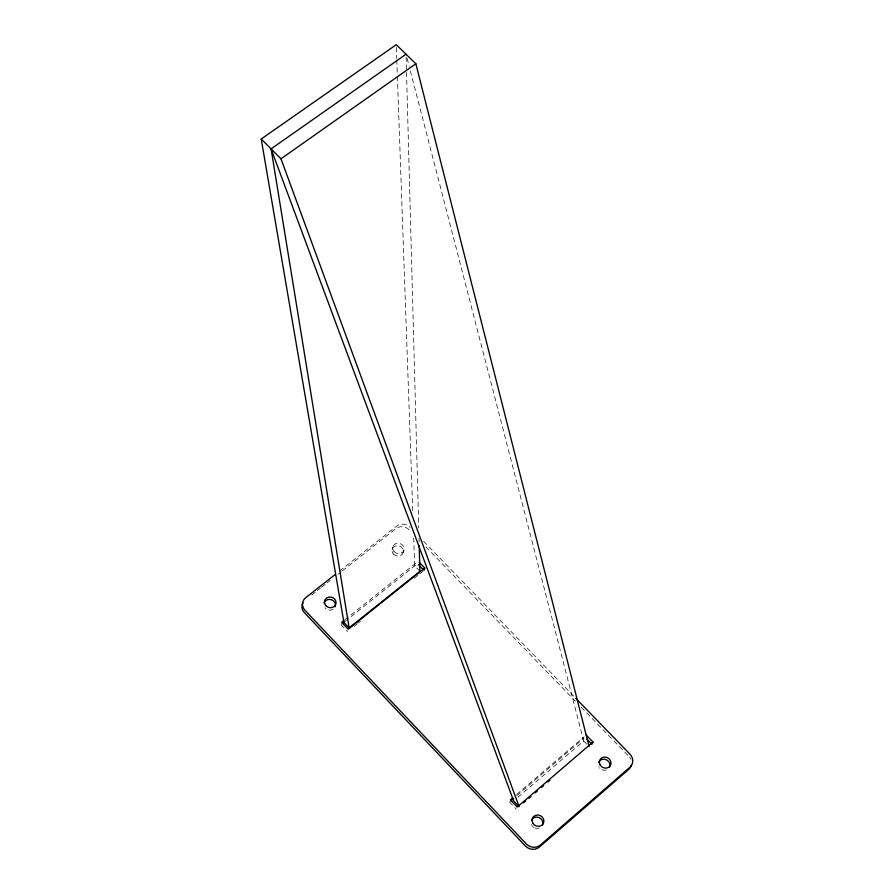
<?xml version="1.0" encoding="UTF-8"?>
<svg xmlns="http://www.w3.org/2000/svg" width="894" height="894" viewBox="0 0 894 894"><rect width="100%" height="100%" fill="white"/><g stroke="black" fill="none" stroke-linecap="round" stroke-linejoin="round"><path stroke-width="0.67" stroke-dasharray="4.47 3.35" d="M392.12 549.307L392.835 546.86M403.228 552.425L403.965 549.978M516.721 794.431L584.05 736.812M516.81 795.638L584.039 738.098M517.905 797.303L583.681 740.97L409.541 67.732M354.035 626.392L357.265 623.811M358.338 622.95L360.494 621.229M414.313 578.206L418.615 574.764M419.699 573.903L422.929 571.322M344.894 619.721L418.236 561.276M344.983 621.509L416.392 564.572M339.653 570.987L396.612 526.153A9.61 8.594 16.5 0 1 410.067 527.337M311.682 594.957L316.051 591.504M317.147 590.643L320.432 588.062M321.527 587.202L325.897 583.76M326.992 582.899L330.277 580.307M337.932 574.283L341.206 571.702M342.301 570.841L395.886 528.633A9.599 8.582 16.5 0 1 409.329 529.818L411.262 531.829M423.633 541.328L574.741 697.208M425.835 546.86L575.39 701.187M581.212 707.21L628.806 756.313M419.901 571.333L414.682 565.936L413.698 538.099M583.681 740.97L588.207 745.663M341.027 624.66L347.576 631.555M509.457 801.929L516.285 809.115M407.094 58.278L409.184 66.379M396.355 47.46L396.746 58.49M396.791 59.864L397.327 75.04M397.383 76.415L412.793 512.418M406.122 57.004L406.491 70.861M406.524 72.246L418.738 527.862M419.007 538.009L419.118 542.177M629.599 757.24A9.901 9.007 29.9 0 1 630.84 759.319M606.378 769.991A5.945 5.42 29.4 0 1 600.332 768.672M599.952 768.315A5.945 5.42 29.4 0 1 599.595 767.912M598.98 767.007A5.945 5.42 29.4 0 1 598.734 766.493M539.238 828.123A6.023 5.565 28.9 0 1 535.093 828M534.02 827.475A6.023 5.565 28.9 0 1 532.366 826.011M532.042 825.564A6.023 5.565 28.9 0 1 531.505 824.57M333.16 609.149A5.845 5.308 14.1 0 1 326.589 609.16M326.131 608.848A5.845 5.308 14.1 0 1 325.014 607.775M393.304 554.012A5.777 5.185 16.4 0 0 403.06 552.928A5.777 5.185 16.4 0 0 396.657 545.686A5.777 5.185 16.4 0 0 393.304 554.012M394.019 551.564A5.777 5.185 16.4 0 0 403.797 550.481A5.777 5.185 16.4 0 0 397.372 543.228A5.777 5.185 16.4 0 0 394.019 551.564"/><path stroke-width="1.34" d="M424.002 570.461L424.773 568.036L419.174 562.237M586.162 735.013L592.968 742.054L591.884 744.221L587.023 739.204M512.508 798.04L510.407 799.839L517.246 807.036L592.968 742.054M510.508 801.035L513.659 798.331M523.638 802.812L525.739 801.013M528.89 798.308L530.98 796.498M535.182 792.9L537.283 791.089M541.485 787.491L543.586 785.681M547.787 782.082L549.888 780.283M343.821 620.581L341.664 622.302L348.224 629.208L424.773 568.036M342.111 623.788L344.302 622.045M589.124 746.602L415.855 63.787L396.254 44.7L261.216 139.006L343.899 622.369L349.129 627.879L419.901 571.333L419.219 545.642M335.272 574.44L305.692 597.717A9.778 8.884 13.3 0 0 304.988 610.3L526.365 843.947A10.08 9.342 29.4 0 0 540.389 845.031L629.935 767.197A9.923 9.018 29.9 0 0 629.957 754.167L575.702 698.203M406.044 54.232L271.083 148.896L513.659 800.935L519.123 806.679L280.973 158.808L415.855 63.787M261.216 139.006L280.973 158.808M418.414 564.673L423.074 569.489M271.083 148.896L349.129 627.879M302.921 602.69A9.756 8.873 13.2 0 0 304.407 612.681L525.37 845.97A10.057 9.331 29.4 0 0 539.373 847.054L628.784 769.332A9.901 9.007 29.9 0 0 631.421 764.906M598.555 762.604A5.945 5.42 29.4 0 1 606.166 759.721A5.945 5.42 29.4 0 1 609.429 767.354M531.584 820.066A6.023 5.565 28.9 0 1 539.406 817.742A6.023 5.565 28.9 0 1 542.367 825.419M324.019 603.171A5.845 5.308 14.1 0 1 331.395 599.729A5.845 5.308 14.1 0 1 335.105 606.836M600.187 765.052A5.956 5.431 29.4 0 0 610.289 765.689A5.956 5.431 29.4 0 0 605.126 757.05A5.956 5.431 29.4 0 0 600.187 765.052M532.846 823.206A6.035 5.576 28.9 0 0 543.116 823.843A6.035 5.576 28.9 0 0 537.964 815.015A6.035 5.576 28.9 0 0 532.846 823.206M326.176 605.998A5.856 5.319 14.1 0 0 335.909 603.931A5.856 5.319 14.1 0 0 328.713 597.147A5.856 5.319 14.1 0 0 326.176 605.998"/></g></svg>
